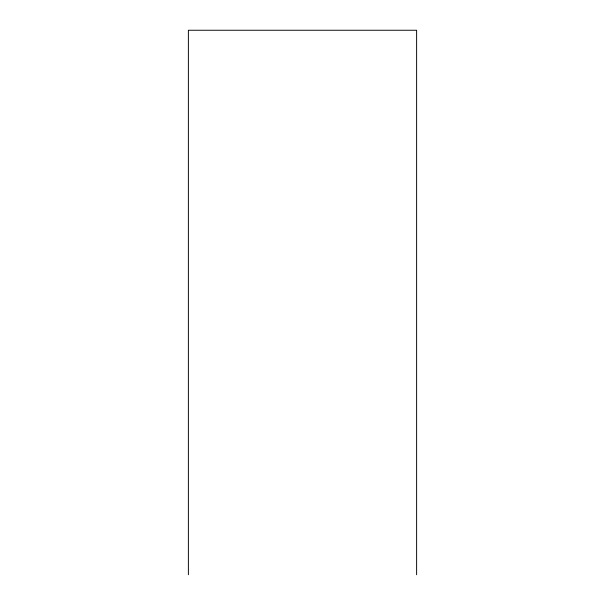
<?xml version="1.0" encoding="UTF-8"?>
<svg xmlns="http://www.w3.org/2000/svg" width="605" height="605" viewBox="0 0 605 605"><rect width="100%" height="100%" fill="white"/><g stroke="black" fill="none" stroke-linecap="round" stroke-linejoin="round"><path stroke-width="0.91" d="M416.618 574.75L416.618 30.25L188.382 30.25L188.382 574.75"/></g></svg>
